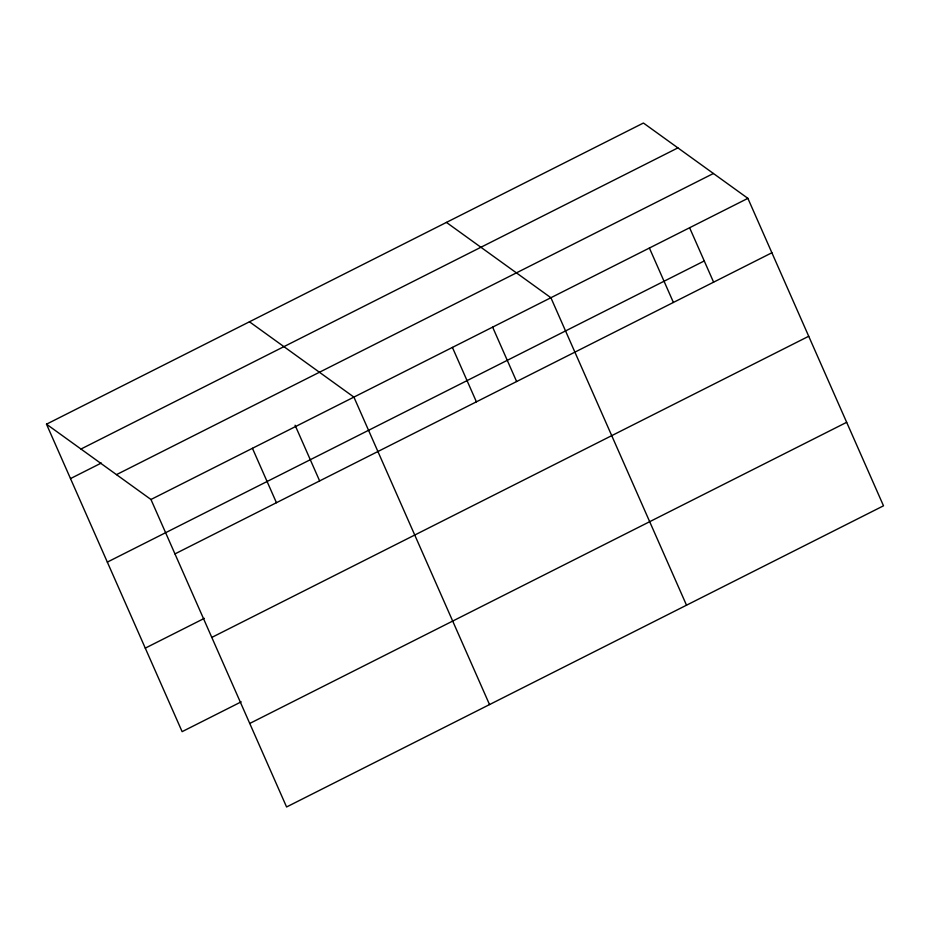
<?xml version="1.0" encoding="UTF-8"?>
<svg xmlns="http://www.w3.org/2000/svg" width="930" height="930" viewBox="0 0 930 930"><rect width="100%" height="100%" fill="white"/><g stroke="black" fill="none" stroke-linecap="round" stroke-linejoin="round"><path stroke-width="1.4" d="M46.5 424.185L643.421 123.027L747.883 198.346L883.5 505.815L286.58 806.973L150.962 499.491L46.5 424.185L182.117 731.654L241.196 701.848M80.968 449.039L677.9 147.882M70.494 478.59L101.324 463.035M116.494 474.637L713.415 173.492M150.962 499.491L747.883 198.346M107.334 562.104L704.254 260.958M174.956 553.908L771.888 252.762M145.278 648.14L204.368 618.334M211.796 637.422L808.716 336.265M249.74 723.459L846.672 422.313M446.435 222.41L550.897 297.728L686.514 605.198M249.449 321.792L353.912 397.11L489.529 704.58M689.642 227.815L713.601 282.127M649.396 248.031L673.39 302.448M492.656 327.197L516.615 381.509M452.41 347.413L476.404 401.83M295.089 425.243L319.629 480.891M252.437 448.307L276.443 502.712"/></g></svg>
